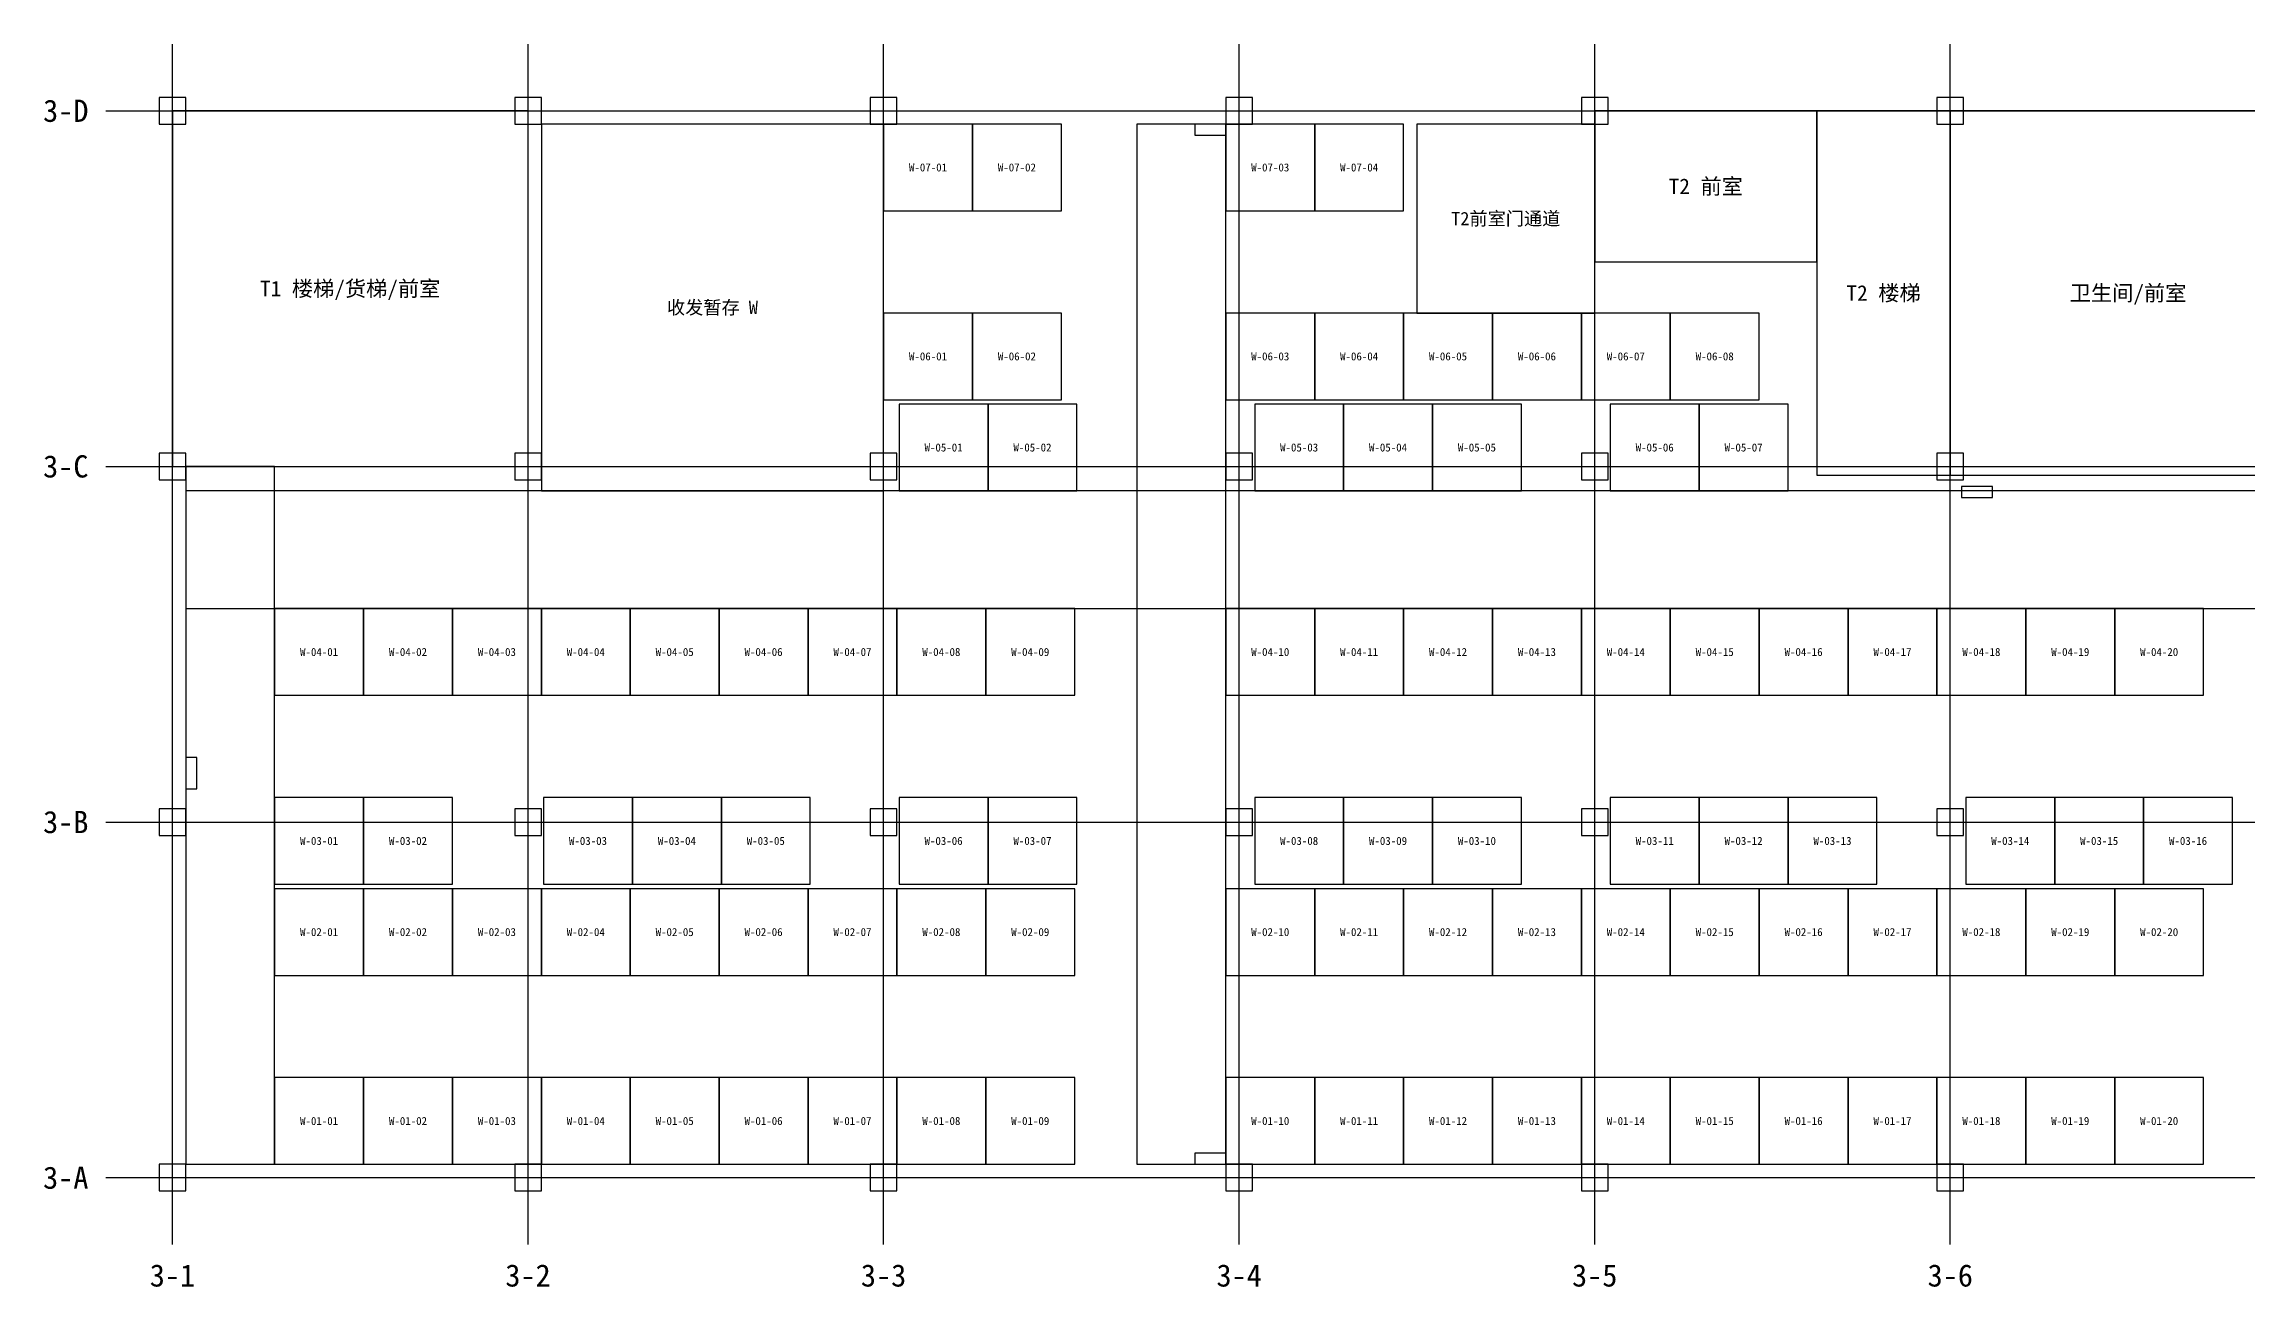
# Model space of a CAD drawing. Header units: metres. Extents: x -2888 to 97500, y -2458 to 25500.
# Drawn here: x -2888 to 46675, y -2458 to 25500 of the extents above; entities that cross this region are included whole.
import ezdxf
from ezdxf.enums import TextEntityAlignment as Align

# ---------------------------------------------------------------- set-up
doc = ezdxf.new("R2010")
doc.units = ezdxf.units.M
for name, color, linetype in [('AISLE', 5, 'Continuous'), ('AXIS', 1, 'Continuous'), ('COLUMN', 8, 'Continuous'), ('CORE', 9, 'Continuous'), ('HYDRANT', 1, 'Continuous'), ('RACK', 3, 'Continuous'), ('TEXT', 7, 'Continuous'), ('ZONE', 2, 'Continuous')]:
    doc.layers.add(name, color=color, linetype=linetype)
doc.styles.add('CJK', font='simhei.ttf')

msp = doc.modelspace()

# ---------------------------------------------------------------- linework, layer by layer
at = {"layer": 'AISLE'}
for points in [[(21700, 300), (23700, 300), (23700, 23700), (21700, 23700)], [(300, 300), (2300, 300), (2300, 16000), (300, 16000)], [(300, 12800), (95700, 12800), (95700, 15450), (300, 15450)]]:
    msp.add_lwpolyline(points, close=True, dxfattribs=at)
at = {"layer": 'AXIS'}
for p, q in [((0, -1500), (0, 25500)), ((8000, -1500), (8000, 25500)), ((16000, -1500), (16000, 25500)), ((24000, -1500), (24000, 25500)), ((32000, -1500), (32000, 25500)), ((40000, -1500), (40000, 25500)), ((-1500, 24000), (97500, 24000)), ((-1500, 16000), (97500, 16000)), ((-1500, 8000), (97500, 8000)), ((-1500, 0), (97500, 0))]:
    msp.add_line(p, q, dxfattribs=at)
at = {"layer": 'COLUMN'}
for points in [[(-300, 23700), (300, 23700), (300, 24300), (-300, 24300)], [(7700, 23700), (8300, 23700), (8300, 24300), (7700, 24300)], [(15700, 23700), (16300, 23700), (16300, 24300), (15700, 24300)], [(23700, 23700), (24300, 23700), (24300, 24300), (23700, 24300)], [(31700, 23700), (32300, 23700), (32300, 24300), (31700, 24300)], [(39700, 23700), (40300, 23700), (40300, 24300), (39700, 24300)], [(-300, 15700), (300, 15700), (300, 16300), (-300, 16300)], [(7700, 15700), (8300, 15700), (8300, 16300), (7700, 16300)], [(15700, 15700), (16300, 15700), (16300, 16300), (15700, 16300)], [(23700, 15700), (24300, 15700), (24300, 16300), (23700, 16300)], [(31700, 15700), (32300, 15700), (32300, 16300), (31700, 16300)], [(39700, 15700), (40300, 15700), (40300, 16300), (39700, 16300)], [(-300, 7700), (300, 7700), (300, 8300), (-300, 8300)], [(7700, 7700), (8300, 7700), (8300, 8300), (7700, 8300)], [(15700, 7700), (16300, 7700), (16300, 8300), (15700, 8300)], [(23700, 7700), (24300, 7700), (24300, 8300), (23700, 8300)], [(31700, 7700), (32300, 7700), (32300, 8300), (31700, 8300)], [(39700, 7700), (40300, 7700), (40300, 8300), (39700, 8300)], [(-300, -300), (300, -300), (300, 300), (-300, 300)], [(7700, -300), (8300, -300), (8300, 300), (7700, 300)], [(15700, -300), (16300, -300), (16300, 300), (15700, 300)], [(23700, -300), (24300, -300), (24300, 300), (23700, 300)], [(31700, -300), (32300, -300), (32300, 300), (31700, 300)], [(39700, -300), (40300, -300), (40300, 300), (39700, 300)]]:
    msp.add_lwpolyline(points, close=True, dxfattribs=at)
at = {"layer": 'CORE'}
for points in [[(0, 16000), (8000, 16000), (8000, 24000), (0, 24000)], [(32000, 20600), (37000, 20600), (37000, 24000), (32000, 24000)], [(37000, 15800), (40000, 15800), (40000, 24000), (37000, 24000)], [(40000, 15800), (48000, 15800), (48000, 24000), (40000, 24000)]]:
    msp.add_lwpolyline(points, close=True, dxfattribs=at)
at = {"layer": 'HYDRANT'}
for points in [[(23000, 23450), (23700, 23450), (23700, 23700), (23000, 23700)], [(40250, 15300), (40950, 15300), (40950, 15550), (40250, 15550)], [(300, 8750), (550, 8750), (550, 9450), (300, 9450)], [(23000, 300), (23700, 300), (23700, 550), (23000, 550)]]:
    msp.add_lwpolyline(points, close=True, dxfattribs=at)
at = {"layer": 'RACK'}
for points in [[(16000, 21750), (18000, 21750), (18000, 23700), (16000, 23700)], [(18000, 21750), (20000, 21750), (20000, 23700), (18000, 23700)], [(23700, 21750), (25700, 21750), (25700, 23700), (23700, 23700)], [(25700, 21750), (27700, 21750), (27700, 23700), (25700, 23700)], [(16000, 17500), (18000, 17500), (18000, 19450), (16000, 19450)], [(18000, 17500), (20000, 17500), (20000, 19450), (18000, 19450)], [(23700, 17500), (25700, 17500), (25700, 19450), (23700, 19450)], [(25700, 17500), (27700, 17500), (27700, 19450), (25700, 19450)], [(27700, 17500), (29700, 17500), (29700, 19450), (27700, 19450)], [(29700, 17500), (31700, 17500), (31700, 19450), (29700, 19450)], [(31700, 17500), (33700, 17500), (33700, 19450), (31700, 19450)], [(33700, 17500), (35700, 17500), (35700, 19450), (33700, 19450)], [(16350, 15450), (18350, 15450), (18350, 17400), (16350, 17400)], [(18350, 15450), (20350, 15450), (20350, 17400), (18350, 17400)], [(24350, 15450), (26350, 15450), (26350, 17400), (24350, 17400)], [(26350, 15450), (28350, 15450), (28350, 17400), (26350, 17400)], [(28350, 15450), (30350, 15450), (30350, 17400), (28350, 17400)], [(32350, 15450), (34350, 15450), (34350, 17400), (32350, 17400)], [(34350, 15450), (36350, 15450), (36350, 17400), (34350, 17400)], [(2300, 10850), (4300, 10850), (4300, 12800), (2300, 12800)], [(4300, 10850), (6300, 10850), (6300, 12800), (4300, 12800)], [(6300, 10850), (8300, 10850), (8300, 12800), (6300, 12800)], [(8300, 10850), (10300, 10850), (10300, 12800), (8300, 12800)], [(10300, 10850), (12300, 10850), (12300, 12800), (10300, 12800)], [(12300, 10850), (14300, 10850), (14300, 12800), (12300, 12800)], [(14300, 10850), (16300, 10850), (16300, 12800), (14300, 12800)], [(16300, 10850), (18300, 10850), (18300, 12800), (16300, 12800)], [(18300, 10850), (20300, 10850), (20300, 12800), (18300, 12800)], [(23700, 10850), (25700, 10850), (25700, 12800), (23700, 12800)], [(25700, 10850), (27700, 10850), (27700, 12800), (25700, 12800)], [(27700, 10850), (29700, 10850), (29700, 12800), (27700, 12800)], [(29700, 10850), (31700, 10850), (31700, 12800), (29700, 12800)], [(31700, 10850), (33700, 10850), (33700, 12800), (31700, 12800)], [(33700, 10850), (35700, 10850), (35700, 12800), (33700, 12800)], [(35700, 10850), (37700, 10850), (37700, 12800), (35700, 12800)], [(37700, 10850), (39700, 10850), (39700, 12800), (37700, 12800)], [(39700, 10850), (41700, 10850), (41700, 12800), (39700, 12800)], [(41700, 10850), (43700, 10850), (43700, 12800), (41700, 12800)], [(43700, 10850), (45700, 10850), (45700, 12800), (43700, 12800)], [(2300, 6600), (4300, 6600), (4300, 8550), (2300, 8550)], [(4300, 6600), (6300, 6600), (6300, 8550), (4300, 8550)], [(8350, 6600), (10350, 6600), (10350, 8550), (8350, 8550)], [(10350, 6600), (12350, 6600), (12350, 8550), (10350, 8550)], [(12350, 6600), (14350, 6600), (14350, 8550), (12350, 8550)], [(16350, 6600), (18350, 6600), (18350, 8550), (16350, 8550)], [(18350, 6600), (20350, 6600), (20350, 8550), (18350, 8550)], [(24350, 6600), (26350, 6600), (26350, 8550), (24350, 8550)], [(26350, 6600), (28350, 6600), (28350, 8550), (26350, 8550)], [(28350, 6600), (30350, 6600), (30350, 8550), (28350, 8550)], [(32350, 6600), (34350, 6600), (34350, 8550), (32350, 8550)], [(34350, 6600), (36350, 6600), (36350, 8550), (34350, 8550)], [(36350, 6600), (38350, 6600), (38350, 8550), (36350, 8550)], [(40350, 6600), (42350, 6600), (42350, 8550), (40350, 8550)], [(42350, 6600), (44350, 6600), (44350, 8550), (42350, 8550)], [(44350, 6600), (46350, 6600), (46350, 8550), (44350, 8550)], [(2300, 4550), (4300, 4550), (4300, 6500), (2300, 6500)], [(4300, 4550), (6300, 4550), (6300, 6500), (4300, 6500)], [(6300, 4550), (8300, 4550), (8300, 6500), (6300, 6500)], [(8300, 4550), (10300, 4550), (10300, 6500), (8300, 6500)], [(10300, 4550), (12300, 4550), (12300, 6500), (10300, 6500)], [(12300, 4550), (14300, 4550), (14300, 6500), (12300, 6500)], [(14300, 4550), (16300, 4550), (16300, 6500), (14300, 6500)], [(16300, 4550), (18300, 4550), (18300, 6500), (16300, 6500)], [(18300, 4550), (20300, 4550), (20300, 6500), (18300, 6500)], [(23700, 4550), (25700, 4550), (25700, 6500), (23700, 6500)], [(25700, 4550), (27700, 4550), (27700, 6500), (25700, 6500)], [(27700, 4550), (29700, 4550), (29700, 6500), (27700, 6500)], [(29700, 4550), (31700, 4550), (31700, 6500), (29700, 6500)], [(31700, 4550), (33700, 4550), (33700, 6500), (31700, 6500)], [(33700, 4550), (35700, 4550), (35700, 6500), (33700, 6500)], [(35700, 4550), (37700, 4550), (37700, 6500), (35700, 6500)], [(37700, 4550), (39700, 4550), (39700, 6500), (37700, 6500)], [(39700, 4550), (41700, 4550), (41700, 6500), (39700, 6500)], [(41700, 4550), (43700, 4550), (43700, 6500), (41700, 6500)], [(43700, 4550), (45700, 4550), (45700, 6500), (43700, 6500)], [(2300, 300), (4300, 300), (4300, 2250), (2300, 2250)], [(4300, 300), (6300, 300), (6300, 2250), (4300, 2250)], [(6300, 300), (8300, 300), (8300, 2250), (6300, 2250)], [(8300, 300), (10300, 300), (10300, 2250), (8300, 2250)], [(10300, 300), (12300, 300), (12300, 2250), (10300, 2250)], [(12300, 300), (14300, 300), (14300, 2250), (12300, 2250)], [(14300, 300), (16300, 300), (16300, 2250), (14300, 2250)], [(16300, 300), (18300, 300), (18300, 2250), (16300, 2250)], [(18300, 300), (20300, 300), (20300, 2250), (18300, 2250)], [(23700, 300), (25700, 300), (25700, 2250), (23700, 2250)], [(25700, 300), (27700, 300), (27700, 2250), (25700, 2250)], [(27700, 300), (29700, 300), (29700, 2250), (27700, 2250)], [(29700, 300), (31700, 300), (31700, 2250), (29700, 2250)], [(31700, 300), (33700, 300), (33700, 2250), (31700, 2250)], [(33700, 300), (35700, 300), (35700, 2250), (33700, 2250)], [(35700, 300), (37700, 300), (37700, 2250), (35700, 2250)], [(37700, 300), (39700, 300), (39700, 2250), (37700, 2250)], [(39700, 300), (41700, 300), (41700, 2250), (39700, 2250)], [(41700, 300), (43700, 300), (43700, 2250), (41700, 2250)], [(43700, 300), (45700, 300), (45700, 2250), (43700, 2250)]]:
    msp.add_lwpolyline(points, close=True, dxfattribs=at)
at = {"layer": 'ZONE'}
for points in [[(8300, 15450), (16000, 15450), (16000, 23700), (8300, 23700)], [(28000, 19450), (32000, 19450), (32000, 23700), (28000, 23700)]]:
    msp.add_lwpolyline(points, close=True, dxfattribs=at)

# ---------------------------------------------------------------- texts
at = {"layer": 'TEXT', "style": 'CJK'}
for s, height, p in [('3-D', 500, (-2400, 24000)), ('W-07-01', 180, (17000, 22725)), ('W-07-02', 180, (19000, 22725)), ('W-07-03', 180, (24700, 22725)), ('W-07-04', 180, (26700, 22725)), ('T2 前室', 350, (34500, 22300)), ('T2前室门通道', 300, (30000, 21575)), ('T1 楼梯/货梯/前室', 350, (4000, 20000)), ('T2 楼梯', 350, (38500, 19900)), ('卫生间/前室', 350, (44000, 19900)), ('收发暂存 W', 300, (12150, 19575)), ('W-06-01', 180, (17000, 18475)), ('W-06-02', 180, (19000, 18475)), ('W-06-03', 180, (24700, 18475)), ('W-06-04', 180, (26700, 18475)), ('W-06-05', 180, (28700, 18475)), ('W-06-06', 180, (30700, 18475)), ('W-06-07', 180, (32700, 18475)), ('W-06-08', 180, (34700, 18475)), ('W-05-01', 180, (17350, 16425)), ('W-05-02', 180, (19350, 16425)), ('W-05-03', 180, (25350, 16425)), ('W-05-04', 180, (27350, 16425)), ('W-05-05', 180, (29350, 16425)), ('W-05-06', 180, (33350, 16425)), ('W-05-07', 180, (35350, 16425)), ('3-C', 500, (-2400, 16000)), ('W-04-01', 180, (3300, 11825)), ('W-04-02', 180, (5300, 11825)), ('W-04-03', 180, (7300, 11825)), ('W-04-04', 180, (9300, 11825)), ('W-04-05', 180, (11300, 11825)), ('W-04-06', 180, (13300, 11825)), ('W-04-07', 180, (15300, 11825)), ('W-04-08', 180, (17300, 11825)), ('W-04-09', 180, (19300, 11825)), ('W-04-10', 180, (24700, 11825)), ('W-04-11', 180, (26700, 11825)), ('W-04-12', 180, (28700, 11825)), ('W-04-13', 180, (30700, 11825)), ('W-04-14', 180, (32700, 11825)), ('W-04-15', 180, (34700, 11825)), ('W-04-16', 180, (36700, 11825)), ('W-04-17', 180, (38700, 11825)), ('W-04-18', 180, (40700, 11825)), ('W-04-19', 180, (42700, 11825)), ('W-04-20', 180, (44700, 11825)), ('3-B', 500, (-2400, 8000)), ('W-03-01', 180, (3300, 7575)), ('W-03-02', 180, (5300, 7575)), ('W-03-03', 180, (9350, 7575)), ('W-03-04', 180, (11350, 7575)), ('W-03-05', 180, (13350, 7575)), ('W-03-06', 180, (17350, 7575)), ('W-03-07', 180, (19350, 7575)), ('W-03-08', 180, (25350, 7575)), ('W-03-09', 180, (27350, 7575)), ('W-03-10', 180, (29350, 7575)), ('W-03-11', 180, (33350, 7575)), ('W-03-12', 180, (35350, 7575)), ('W-03-13', 180, (37350, 7575)), ('W-03-14', 180, (41350, 7575)), ('W-03-15', 180, (43350, 7575)), ('W-03-16', 180, (45350, 7575)), ('W-02-01', 180, (3300, 5525)), ('W-02-02', 180, (5300, 5525)), ('W-02-03', 180, (7300, 5525)), ('W-02-04', 180, (9300, 5525)), ('W-02-05', 180, (11300, 5525)), ('W-02-06', 180, (13300, 5525)), ('W-02-07', 180, (15300, 5525)), ('W-02-08', 180, (17300, 5525)), ('W-02-09', 180, (19300, 5525)), ('W-02-10', 180, (24700, 5525)), ('W-02-11', 180, (26700, 5525)), ('W-02-12', 180, (28700, 5525)), ('W-02-13', 180, (30700, 5525)), ('W-02-14', 180, (32700, 5525)), ('W-02-15', 180, (34700, 5525)), ('W-02-16', 180, (36700, 5525)), ('W-02-17', 180, (38700, 5525)), ('W-02-18', 180, (40700, 5525)), ('W-02-19', 180, (42700, 5525)), ('W-02-20', 180, (44700, 5525)), ('W-01-01', 180, (3300, 1275)), ('W-01-02', 180, (5300, 1275)), ('W-01-03', 180, (7300, 1275)), ('W-01-04', 180, (9300, 1275)), ('W-01-05', 180, (11300, 1275)), ('W-01-06', 180, (13300, 1275)), ('W-01-07', 180, (15300, 1275)), ('W-01-08', 180, (17300, 1275)), ('W-01-09', 180, (19300, 1275)), ('W-01-10', 180, (24700, 1275)), ('W-01-11', 180, (26700, 1275)), ('W-01-12', 180, (28700, 1275)), ('W-01-13', 180, (30700, 1275)), ('W-01-14', 180, (32700, 1275)), ('W-01-15', 180, (34700, 1275)), ('W-01-16', 180, (36700, 1275)), ('W-01-17', 180, (38700, 1275)), ('W-01-18', 180, (40700, 1275)), ('W-01-19', 180, (42700, 1275)), ('W-01-20', 180, (44700, 1275)), ('3-A', 500, (-2400, 0)), ('3-1', 500, (0, -2200)), ('3-2', 500, (8000, -2200)), ('3-3', 500, (16000, -2200)), ('3-4', 500, (24000, -2200)), ('3-5', 500, (32000, -2200)), ('3-6', 500, (40000, -2200))]:
    msp.add_text(s, height=height, dxfattribs=at).set_placement(p, align=Align.MIDDLE_CENTER)

doc.saveas('drawing.dxf')
